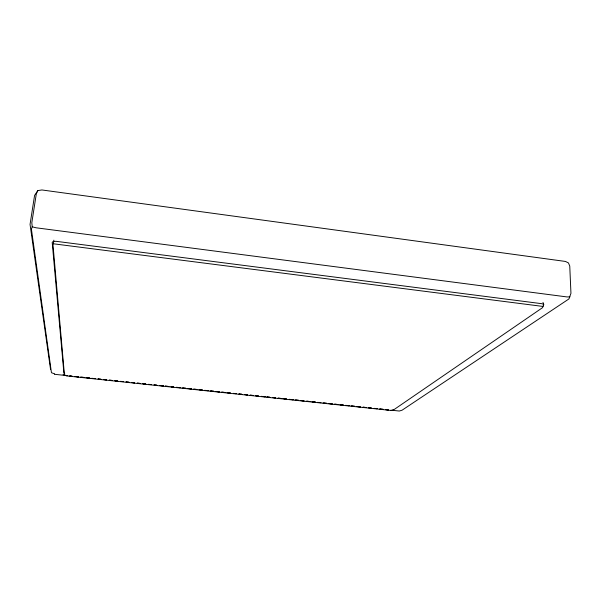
<?xml version="1.0" encoding="UTF-8"?>
<svg xmlns="http://www.w3.org/2000/svg" width="601" height="601" viewBox="0 0 601 601"><rect width="100%" height="100%" fill="white"/><g stroke="black" fill="none" stroke-linecap="round" stroke-linejoin="round"><path stroke-width="0.9" d="M543.507 305.323L543.71 304.346L542.973 302.438M390.95 410.145L399.342 411.039L402.129 410.167L568.952 298.922L570.95 293.318L569.756 266.063L568.463 262.945L565.496 261.45L41.912 189.961L37.848 190.592L34.58 195.423L30.05 224.406L50.582 369.645M66.23 375.873L391.717 410.543L393.422 410.01L542.575 307.644L543.71 304.346L541.764 303.685L56.156 241.317L53.301 241.399L52.197 242.346L63.901 373.056L64.728 373.612M37.848 190.592L36.353 193.612L31.823 222.716L32.221 226.81L31.402 229.086L51.453 372.733L54.668 373.83M53.872 240.16L53.016 245.11L64.442 374.934L64.87 375.024M543.109 306.457L53.534 243.803M569.943 296.871L567.006 296.932L36.09 227.794L32.221 226.81M392.671 409.972L393.422 410.01M63.052 374.731L64.916 374.926M54.398 374.28L67.455 375.678M70.249 375.971L72.112 376.173M75.846 376.572L78.641 376.865M81.436 377.165L84.238 377.466M87.032 377.759L89.827 378.059M92.622 378.36L95.424 378.653M98.218 378.953L101.013 379.254M103.815 379.547L106.61 379.847M109.405 380.148L112.199 380.441M115.001 380.741L117.796 381.042M120.591 381.334L123.393 381.635M126.187 381.935L128.982 382.228M134.579 382.829L131.777 382.529L134.504 382.86M137.374 383.122L140.168 383.423M142.97 383.723L145.765 384.016M148.56 384.317L151.354 384.617M154.156 384.91L156.951 385.211L154.104 384.948M159.746 385.511L163.48 385.91M165.343 386.105L168.137 386.405M173.734 386.999L170.932 386.706L173.704 387.036M176.529 387.299L180.255 387.698M183.057 387.991L185.852 388.291L182.111 387.93M188.646 388.592L191.441 388.885M194.243 389.185L197.038 389.486L193.304 389.125M199.832 389.779L202.635 390.079L198.908 389.718M205.429 390.38L208.224 390.673M211.019 390.973L213.821 391.274L210.11 390.913M216.615 391.567L219.41 391.867L215.706 391.514M222.212 392.168L225.007 392.468M227.802 392.761L230.596 393.062L226.908 392.708M233.398 393.362L236.193 393.655M238.988 393.955L241.79 394.256M247.379 394.849L244.584 394.549L247.447 394.895M250.174 395.15L252.976 395.443M255.771 395.743L258.565 396.044M261.367 396.337L265.094 396.735M266.957 396.938L269.751 397.231M272.553 397.531L275.348 397.832M278.143 398.125L281.877 398.523M283.74 398.726L286.534 399.019M289.329 399.319L293.063 399.718M295.857 400.018L298.652 400.311M301.454 400.612L304.249 400.912M307.043 401.205L309.846 401.506M312.64 401.806L315.435 402.099M318.23 402.4L321.032 402.7M323.826 402.993L326.621 403.294M329.423 403.594L332.218 403.887M335.012 404.188L337.807 404.488M340.609 404.781L343.404 405.082M346.199 405.382L349.001 405.675M351.795 405.975L354.59 406.276M357.385 406.569L360.187 406.869M362.981 407.17L366.708 407.568M368.578 407.763L371.373 408.064M374.168 408.357L376.962 408.657M379.764 408.958L383.491 409.356M385.354 409.551L388.156 409.852M69.168 375.895L71.97 376.196M74.772 376.496L78.506 376.895M80.369 377.09L84.102 377.488M85.966 377.683L89.699 378.082M91.57 378.284L95.304 378.683M98.106 378.983L100.9 379.276M103.703 379.577L106.505 379.877M109.307 380.17L112.102 380.471M114.904 380.771L117.706 381.072M120.501 381.365L123.303 381.665M126.105 381.966L128.907 382.259M137.306 383.16L140.108 383.453M142.903 383.754L145.705 384.054M148.507 384.347L151.302 384.648M159.708 385.542L163.442 385.94M165.305 386.142L169.039 386.541M176.506 387.337L180.24 387.735M187.707 388.524L191.441 388.922M204.505 390.319L208.239 390.718M221.311 392.107L225.044 392.506M233.443 393.4L236.246 393.7M239.04 394.001L241.842 394.294M250.241 395.195L253.044 395.488M255.846 395.789L258.64 396.089M261.443 396.382L265.176 396.78M267.047 396.983L269.841 397.284M272.644 397.577L275.446 397.877M278.248 398.178L281.974 398.576M283.845 398.771L286.647 399.072M289.442 399.372L293.175 399.763M295.046 399.965L298.78 400.364M300.643 400.559L303.445 400.859M306.247 401.16L309.981 401.558M311.844 401.753L315.578 402.152M317.448 402.354L320.243 402.647M323.045 402.948L326.779 403.346M328.649 403.549L332.383 403.947M334.246 404.142L337.98 404.541M339.85 404.736L343.584 405.134M345.447 405.337L349.181 405.735M351.044 405.93L354.778 406.329M356.648 406.531L360.382 406.93M363.184 407.223L365.979 407.523M368.781 407.824L371.583 408.124M374.385 408.417L377.18 408.718M379.982 409.018L382.784 409.311M385.579 409.612L388.381 409.912"/></g></svg>
